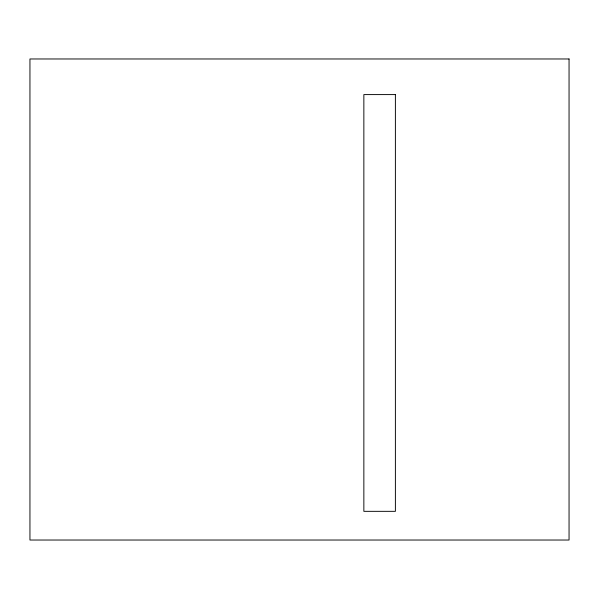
<?xml version="1.0" encoding="UTF-8"?>
<svg xmlns="http://www.w3.org/2000/svg" width="599" height="599" viewBox="0 0 599 599"><rect width="100%" height="100%" fill="white"/><g stroke="black" fill="none" stroke-linecap="round" stroke-linejoin="round"><path stroke-width="0.9" d="M569.05 58.972L29.95 58.972L29.95 540.028L569.05 540.028L569.05 58.972M395.392 94.59L363.855 94.59L363.855 511.336L395.392 511.336L395.392 94.59"/></g></svg>
